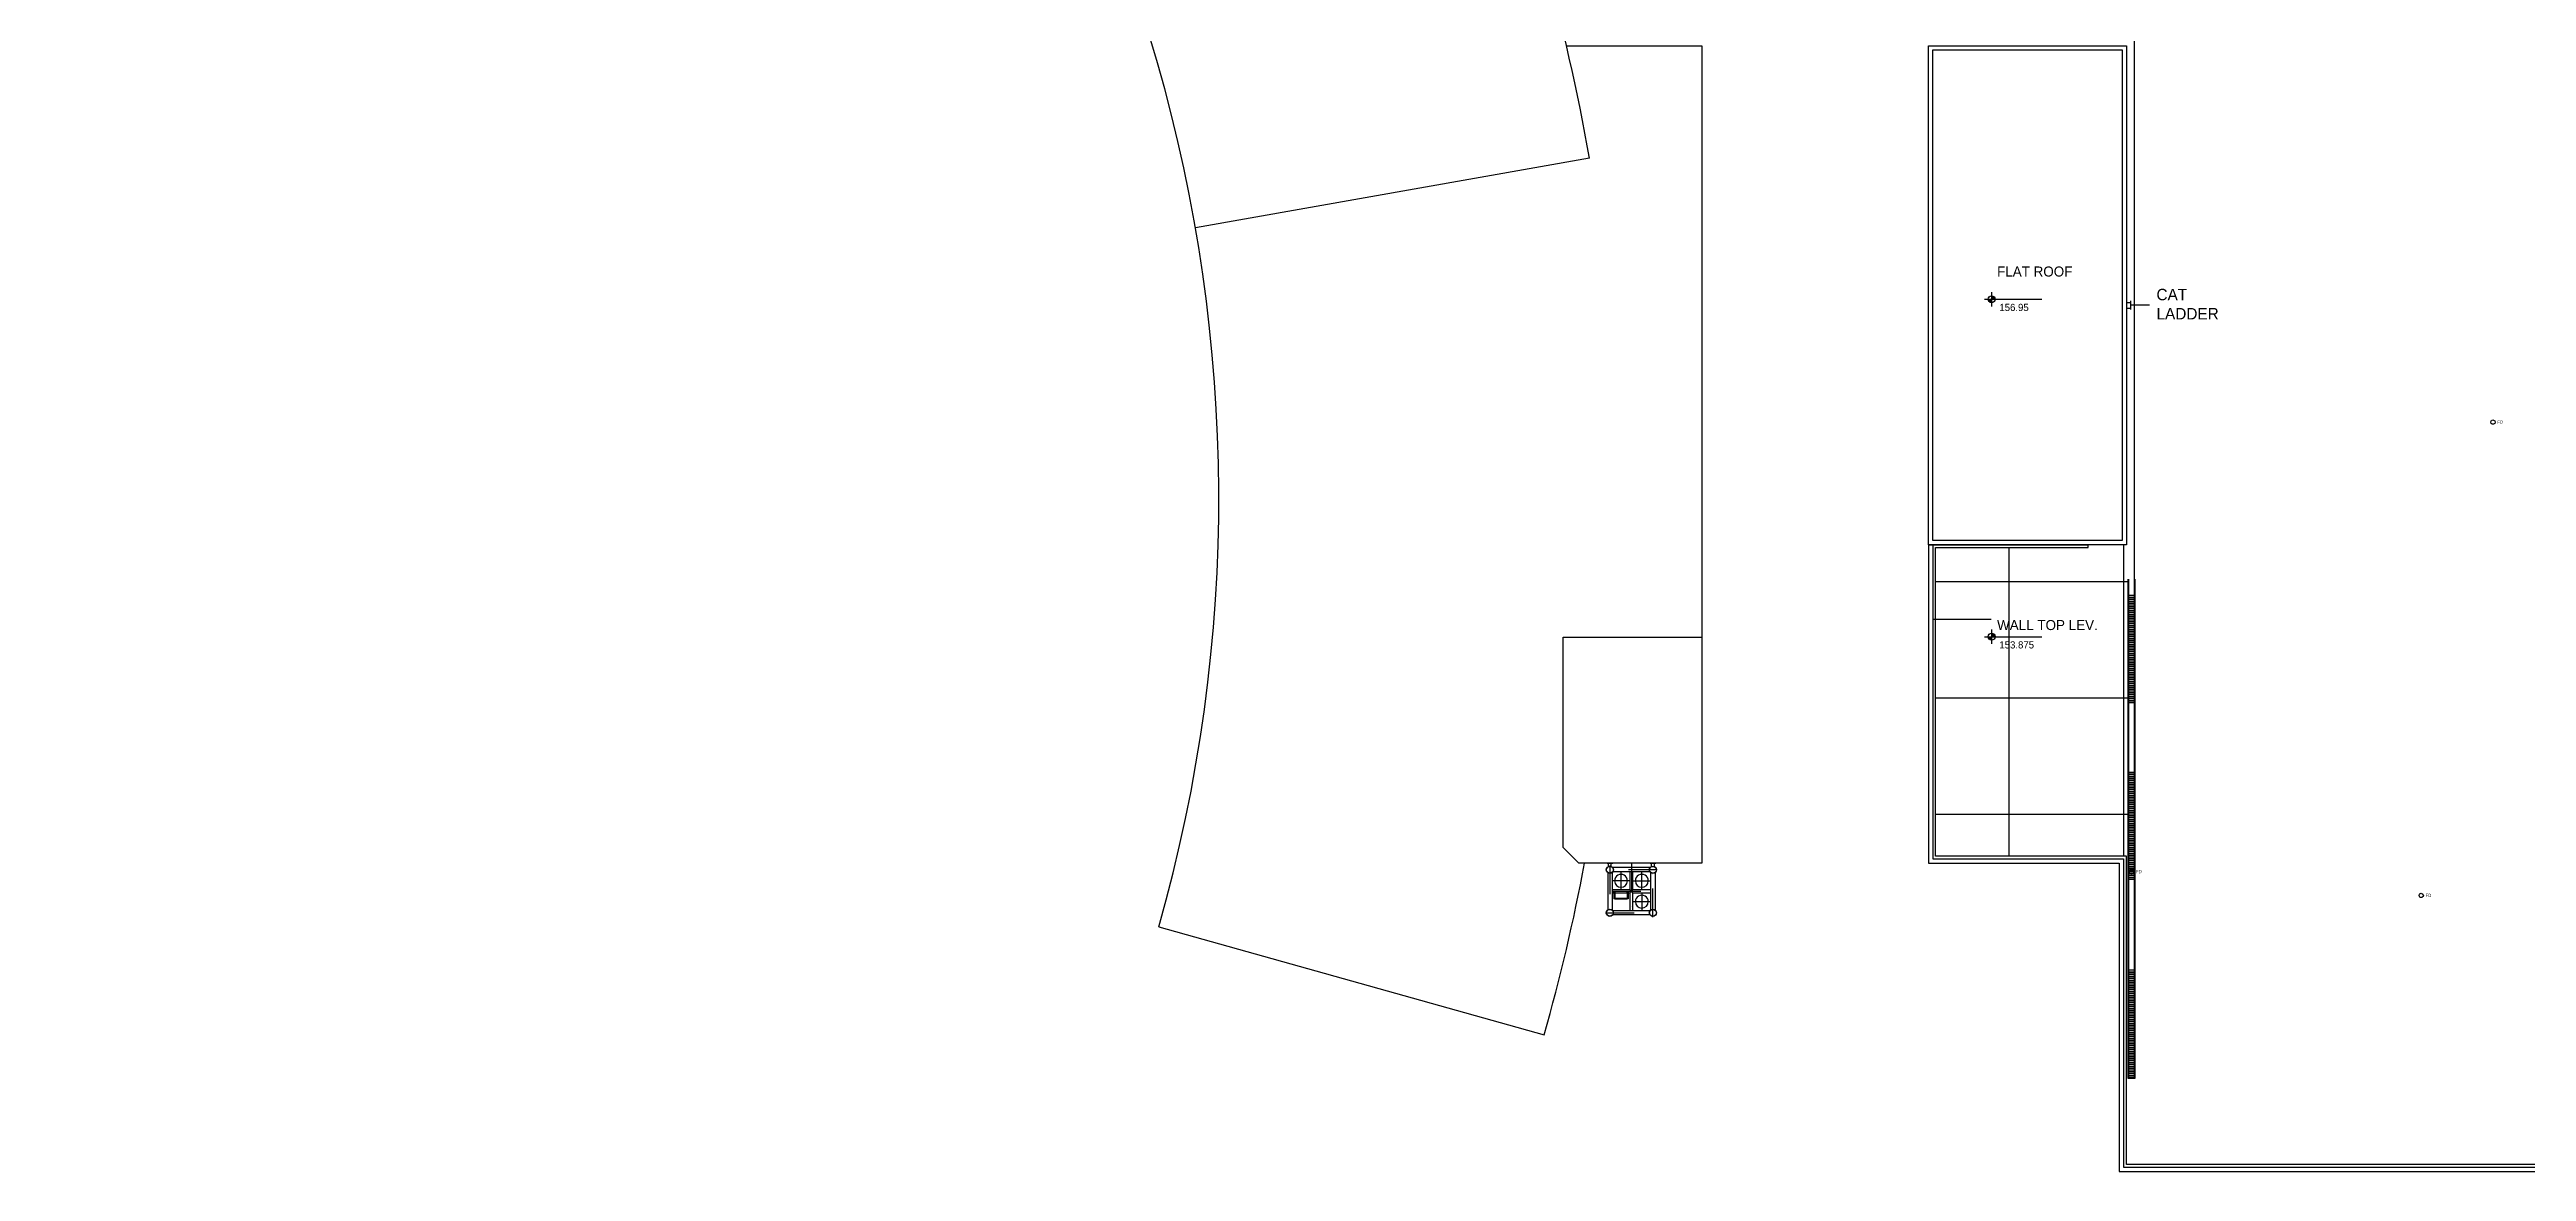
# Model space of a CAD drawing. Header units: millimetres. Extents: x -68474 to 329073, y -131063 to 73864.
# Drawn here: x 13943 to 100294, y -112000 to -72884 of the extents above; entities that cross this region are included whole.
import ezdxf

# ---------------------------------------------------------------- set-up
doc = ezdxf.new("R2010")
doc.units = ezdxf.units.MM
doc.header["$LTSCALE"] = 2000
doc.header["$MEASUREMENT"] = 0
doc.linetypes.add('s4157A$0$DASHDOT', pattern=[1, 0.5, -0.25, 0, -0.25])
for name, color, linetype in [('AR-WALL', 137, 'Continuous'), ('PDR51', 4, 'Continuous'), ('s5157a$0$25', 7, 'Continuous')]:
    doc.layers.add(name, color=color, linetype=linetype)
doc.styles.add('s5157a$0$STANDARD', font='txt')

# ---------------------------------------------------------------- blocks, each defined once
blk = doc.blocks.new('*U3')
at = {"layer": 's5157a$0$25', "linetype": 'Continuous'}
for points in [[(81529, -81589), (81564, -81674), (81649, -81589)], [(81649, -81709), (81649, -81589), (81564, -81674)], [(81649, -81469), (81649, -81589), (81733, -81504)], [(81769, -81589), (81733, -81504), (81649, -81589)]]:
    blk.add_solid(points, dxfattribs=at)

msp = doc.modelspace()

# ---------------------------------------------------------------- linework, layer by layer
at = {"layer": 'AR-WALL', "linetype": 'Continuous'}
for p, q in [((67629.3, -76676.4), (53891.2, -79098.8)), ((79450.4, -90150), (85015.2, -90150)), ((82250.2, -90245), (82250.4, -101005)), ((86250.1, -90150), (86250.3, -101005)), ((79695.4, -91430.5), (86400.2, -91430.5)), ((79695.4, -95484.4), (86400.2, -95484.4)), ((79695.4, -99538.3), (86400.2, -99538.3)), ((68440.5, -101250), (68240.5, -101250)), ((68240.5, -101250), (68240.5, -101256)), ((68240.5, -101256), (68440.5, -101256)), ((68265.5, -101581), (68265.5, -102881)), ((68290.5, -101366.4), (68290.5, -101256)), ((68390.5, -101366.4), (68390.5, -101256)), ((68415.5, -101581), (68415.5, -102881)), ((68440.5, -101256), (68440.5, -101250)), ((69740.5, -101406), (68440.5, -101406)), ((69740.5, -101556), (68440.5, -101556)), ((69040.5, -101556), (69040.5, -102181)), ((69140.5, -102181), (69140.5, -101556)), ((69940.5, -101250), (69740.5, -101250)), ((69740.5, -101250), (69740.5, -101256)), ((69740.5, -101256), (69940.5, -101256)), ((69765.5, -102881), (69765.5, -101581)), ((69790.5, -101366.4), (69790.5, -101256)), ((69890.5, -101366.4), (69890.5, -101256)), ((69915.5, -101581), (69915.5, -102881)), ((69940.5, -101256), (69940.5, -101250)), ((69040.5, -102181), (68415.5, -102181)), ((68415.5, -102281), (69040.5, -102281)), ((68536, -102281), (68458, -102281)), ((68458, -102281), (68458, -102287)), ((68458, -102287), (68536, -102287)), ((68519, -102287), (68475, -102287)), ((68475, -102287), (68475, -102312)), ((68475, -102312), (68519, -102312)), ((68478, -102312), (68478, -102481)), ((68513.2, -102491), (68942.8, -102491)), ((68516, -102312), (68516, -102481)), ((68516, -102471), (68940, -102471)), ((68519, -102312), (68519, -102287)), ((68536, -102287), (68536, -102281)), ((68998, -102281), (68920, -102281)), ((68920, -102281), (68920, -102287)), ((68920, -102287), (68998, -102287)), ((68981, -102287), (68937, -102287)), ((68937, -102287), (68937, -102312)), ((68937, -102312), (68981, -102312)), ((68940, -102312), (68940, -102481)), ((68978, -102312), (68978, -102481)), ((68981, -102312), (68981, -102287)), ((68998, -102287), (68998, -102281)), ((69090.5, -102231), (69040.5, -102181)), ((69090.5, -102231), (69040.5, -102281)), ((69040.5, -102281), (69040.5, -102906)), ((69140.5, -102181), (69090.5, -102231)), ((69140.5, -102281), (69090.5, -102231)), ((69765.5, -102181), (69140.5, -102181)), ((69140.5, -102281), (69765.5, -102281)), ((69140.5, -102906), (69140.5, -102281)), ((52615.6, -103475), (66050.1, -107232.3)), ((68440.5, -102906), (69740.5, -102906)), ((69740.5, -103056), (68440.5, -103056))]:
    msp.add_line(p, q, dxfattribs=at)
at = {"layer": 'AR-WALL'}
for p, q in [((81398.6, -81588.8), (83398.6, -81588.8)), ((81648.6, -81338.8), (81648.6, -81838.8)), ((86345.2, -81699.6), (86495.2, -81699.6)), ((86345.2, -81699.6), (86495.2, -81699.6)), ((86345.2, -81899.6), (86495.2, -81899.6)), ((86345.2, -81899.6), (86495.2, -81899.6)), ((86492.9, -81789.4), (87150.4, -81789.4)), ((86492.9, -81789.4), (87150.4, -81789.4)), ((86495.2, -81649.6), (86495.2, -81949.6)), ((86495.2, -81649.6), (86495.2, -81949.6)), ((81633.5, -92752.1), (79600.4, -92752.1)), ((81648.6, -93104.6), (81648.6, -93604.6)), ((81398.6, -93354.6), (83398.6, -93354.6))]:
    msp.add_line(p, q, dxfattribs=at)
at = {"layer": 'AR-WALL', "linetype": 's4157A$0$DASHDOT'}
for p, q in [((69990.5, -101481), (68190.5, -101481)), ((68340.5, -101331), (68340.5, -103131)), ((69040.5, -101868.5), (68415.5, -101868.5)), ((68728, -102181), (68728, -101556)), ((69090.5, -101250), (69090.5, -102906)), ((69140.5, -101868.5), (69765.5, -101868.5)), ((69453, -102181), (69453, -101556)), ((69840.5, -103131), (69840.5, -101331)), ((68415.5, -102231), (69765.5, -102231)), ((69140.5, -102593.5), (69765.5, -102593.5)), ((69453, -102281), (69453, -102906)), ((68190.5, -102981), (69990.5, -102981))]:
    msp.add_line(p, q, dxfattribs=at)
at = {"layer": 'AR-WALL', "linetype": 'Continuous'}
for points in [[(66824.1, -72749.8), (71550.2, -72749.8), (71550.2, -101250), (67262.8, -101250), (66716.9, -100704.1), (66716.9, -93374.8), (71550.2, -93374.8)], [(79450.4, -90150), (79450.4, -101250), (86100.2, -101250), (86100.2, -112000), (103567.5, -112000)], [(103245.1, -111755), (86345.2, -111755), (86345.2, -101005), (79695.4, -101005), (79695.4, -90245), (85015.2, -90245), (85015.2, -90150), (79600.4, -90150), (79600.4, -101100), (86250.2, -101100), (86250.2, -111850), (103369.8, -111850)]]:
    msp.add_lwpolyline(points, dxfattribs=at)
at = {"layer": 'AR-WALL'}
for points in [[(79450.2, -72750), (86345.2, -72750), (86345.2, -90150), (79450.2, -90150)], [(79600.2, -72900), (86195.2, -72900), (86195.2, -90000), (79600.2, -90000)]]:
    msp.add_lwpolyline(points, close=True, dxfattribs=at)
for centre in [(81648.6, -81588.8), (81648.6, -93354.6)]:
    msp.add_circle(centre, 120, dxfattribs=at)
at = {"layer": 'AR-WALL', "linetype": 'Continuous'}
for radius, start, end in [(68655, 44.207792, 175.833381), (54705, 344.112911, 175.886728), (68655, 9.9167, 33.666589), (68655, 344.1663, 349.297317)]:
    msp.add_arc((0.1, -88499.9), radius, start, end, dxfattribs=at)
for centre, major_axis, start_param, end_param in [((68340.5, -101481), (-88.4, 88.4), 3.9269908, 10.2101761), ((68340.5, -101481), (-84.1, 84.1), 3.9269908, 10.2101761), ((68728, -101868.5), (159.1, 159.1), 5.4977871, 8.6393798), ((68728, -101868.5), (159.1, 159.1), 2.3561945, 5.4977871), ((69453, -101868.5), (159.1, 159.1), 5.4977871, 8.6393798), ((69453, -101868.5), (159.1, 159.1), 2.3561945, 5.4977871), ((69840.5, -101481), (-88.4, 88.4), 3.9269908, 10.2101761), ((69840.5, -101481), (84.1, 84.1), 5.497787143782112, 11.7809724509617), ((68497, -102481), (-13.4, 13.4), 3.9269908, 10.2101761), ((68959, -102481), (-13.4, 13.4), 3.9269908, 10.2101761), ((69453, -102593.5), (159.1, 159.1), 5.4977871, 8.6393798), ((69453, -102593.5), (159.1, 159.1), 2.3561945, 5.4977871), ((68340.5, -102981), (-84.1, 84.1), 3.9269908, 10.2101761), ((68340.5, -102981), (88.4, 88.4), 5.497787143782017, 11.7809724509616), ((69840.5, -102981), (84.1, 84.1), 5.497787143782122, 11.78097245096171), ((69840.5, -102981), (88.4, 88.4), 5.497787143782017, 11.7809724509616)]:
    msp.add_ellipse(centre, major_axis=major_axis, ratio=1, start_param=start_param, end_param=end_param, dxfattribs=at)
for points in [[(81648.6, -93234.6), (81648.6, -93354.6), (81733.4, -93269.7)], [(81528.6, -93354.6), (81563.7, -93439.4), (81648.6, -93354.6)], [(81648.6, -93474.6), (81648.6, -93354.6), (81563.7, -93439.4)], [(81768.6, -93354.6), (81733.4, -93269.7), (81648.6, -93354.6)]]:
    msp.add_solid(points, dxfattribs=at)
at = {"layer": 'PDR51'}
msp.add_line((86625.2, -91352.7), (86625.2, -51400), dxfattribs=at)
at = {"layer": 'PDR51', "linetype": 'Continuous'}
for points in [[(86400.2, -91350.5), (86400.2, -108750), (86650.2, -108750), (86650.2, -91350.5)], [(86425.2, -91350.5), (86425.2, -108725), (86625.2, -108725), (86625.2, -91350.5)]]:
    msp.add_lwpolyline(points, dxfattribs=at)
for points in [[(86425.2, -91913), (86625.2, -91913), (86625.2, -91988), (86425.2, -91988)], [(86425.2, -91913), (86625.2, -91913), (86625.2, -91988), (86425.2, -91988)], [(86425.2, -91988), (86625.2, -91988), (86625.2, -92063), (86425.2, -92063)], [(86425.2, -91988), (86625.2, -91988), (86625.2, -92063), (86425.2, -92063)], [(86425.2, -92063), (86625.2, -92063), (86625.2, -92138), (86425.2, -92138)], [(86425.2, -92063), (86625.2, -92063), (86625.2, -92138), (86425.2, -92138)], [(86425.2, -92138), (86625.2, -92138), (86625.2, -92213), (86425.2, -92213)], [(86425.2, -92138), (86625.2, -92138), (86625.2, -92213), (86425.2, -92213)], [(86425.2, -92213), (86625.2, -92213), (86625.2, -92288), (86425.2, -92288)], [(86425.2, -92213), (86625.2, -92213), (86625.2, -92288), (86425.2, -92288)], [(86425.2, -92288), (86625.2, -92288), (86625.2, -92363), (86425.2, -92363)], [(86425.2, -92288), (86625.2, -92288), (86625.2, -92363), (86425.2, -92363)], [(86425.2, -92363), (86625.2, -92363), (86625.2, -92438), (86425.2, -92438)], [(86425.2, -92363), (86625.2, -92363), (86625.2, -92438), (86425.2, -92438)], [(86425.2, -92438), (86625.2, -92438), (86625.2, -92513), (86425.2, -92513)], [(86425.2, -92438), (86625.2, -92438), (86625.2, -92513), (86425.2, -92513)], [(86425.2, -92513), (86625.2, -92513), (86625.2, -92588), (86425.2, -92588)], [(86425.2, -92513), (86625.2, -92513), (86625.2, -92588), (86425.2, -92588)], [(86425.2, -92588), (86625.2, -92588), (86625.2, -92663), (86425.2, -92663)], [(86425.2, -92588), (86625.2, -92588), (86625.2, -92663), (86425.2, -92663)], [(86425.2, -92663), (86625.2, -92663), (86625.2, -92738), (86425.2, -92738)], [(86425.2, -92663), (86625.2, -92663), (86625.2, -92738), (86425.2, -92738)], [(86425.2, -92738), (86625.2, -92738), (86625.2, -92813), (86425.2, -92813)], [(86425.2, -92738), (86625.2, -92738), (86625.2, -92813), (86425.2, -92813)], [(86425.2, -92813), (86625.2, -92813), (86625.2, -92888), (86425.2, -92888)], [(86425.2, -92813), (86625.2, -92813), (86625.2, -92888), (86425.2, -92888)], [(86425.2, -92888), (86625.2, -92888), (86625.2, -92963), (86425.2, -92963)], [(86425.2, -92888), (86625.2, -92888), (86625.2, -92963), (86425.2, -92963)], [(86425.2, -92963), (86625.2, -92963), (86625.2, -93038), (86425.2, -93038)], [(86425.2, -92963), (86625.2, -92963), (86625.2, -93038), (86425.2, -93038)], [(86425.2, -93038), (86625.2, -93038), (86625.2, -93113), (86425.2, -93113)], [(86425.2, -93038), (86625.2, -93038), (86625.2, -93113), (86425.2, -93113)], [(86425.2, -93113), (86625.2, -93113), (86625.2, -93188), (86425.2, -93188)], [(86425.2, -93113), (86625.2, -93113), (86625.2, -93188), (86425.2, -93188)], [(86425.2, -93188), (86625.2, -93188), (86625.2, -93263), (86425.2, -93263)], [(86425.2, -93188), (86625.2, -93188), (86625.2, -93263), (86425.2, -93263)], [(86425.2, -93263), (86625.2, -93263), (86625.2, -93338), (86425.2, -93338)], [(86425.2, -93263), (86625.2, -93263), (86625.2, -93338), (86425.2, -93338)], [(86425.2, -93338), (86625.2, -93338), (86625.2, -93413), (86425.2, -93413)], [(86425.2, -93338), (86625.2, -93338), (86625.2, -93413), (86425.2, -93413)], [(86425.2, -93413), (86625.2, -93413), (86625.2, -93488), (86425.2, -93488)], [(86425.2, -93488), (86625.2, -93488), (86625.2, -93563), (86425.2, -93563)], [(86425.2, -93563), (86625.2, -93563), (86625.2, -93638), (86425.2, -93638)], [(86425.2, -93638), (86625.2, -93638), (86625.2, -93713), (86425.2, -93713)], [(86425.2, -93713), (86625.2, -93713), (86625.2, -93788), (86425.2, -93788)], [(86425.2, -93788), (86625.2, -93788), (86625.2, -93863), (86425.2, -93863)], [(86425.2, -93863), (86625.2, -93863), (86625.2, -93938), (86425.2, -93938)], [(86425.2, -93938), (86625.2, -93938), (86625.2, -94013), (86425.2, -94013)], [(86425.2, -94013), (86625.2, -94013), (86625.2, -94088), (86425.2, -94088)], [(86425.2, -94088), (86625.2, -94088), (86625.2, -94163), (86425.2, -94163)], [(86425.2, -94163), (86625.2, -94163), (86625.2, -94238), (86425.2, -94238)], [(86425.2, -94238), (86625.2, -94238), (86625.2, -94313), (86425.2, -94313)], [(86425.2, -94313), (86625.2, -94313), (86625.2, -94388), (86425.2, -94388)], [(86425.2, -94388), (86625.2, -94388), (86625.2, -94463), (86425.2, -94463)], [(86425.2, -94463), (86625.2, -94463), (86625.2, -94538), (86425.2, -94538)], [(86425.2, -94538), (86625.2, -94538), (86625.2, -94613), (86425.2, -94613)], [(86425.2, -94613), (86625.2, -94613), (86625.2, -94688), (86425.2, -94688)], [(86425.2, -94688), (86625.2, -94688), (86625.2, -94763), (86425.2, -94763)], [(86425.2, -94763), (86625.2, -94763), (86625.2, -94838), (86425.2, -94838)], [(86425.2, -94838), (86625.2, -94838), (86625.2, -94913), (86425.2, -94913)], [(86425.2, -94913), (86625.2, -94913), (86625.2, -94988), (86425.2, -94988)], [(86425.2, -94988), (86625.2, -94988), (86625.2, -95063), (86425.2, -95063)], [(86425.2, -95063), (86625.2, -95063), (86625.2, -95138), (86425.2, -95138)], [(86425.2, -95138), (86625.2, -95138), (86625.2, -95213), (86425.2, -95213)], [(86425.2, -95213), (86625.2, -95213), (86625.2, -95288), (86425.2, -95288)], [(86425.2, -95288), (86625.2, -95288), (86625.2, -95363), (86425.2, -95363)], [(86425.2, -95363), (86625.2, -95363), (86625.2, -95438), (86425.2, -95438)], [(86425.2, -95438), (86625.2, -95438), (86625.2, -95513), (86425.2, -95513)], [(86425.2, -95513), (86625.2, -95513), (86625.2, -95588), (86425.2, -95588)], [(86425.2, -95588), (86625.2, -95588), (86625.2, -95663), (86425.2, -95663)], [(86425.2, -98075), (86625.2, -98075), (86625.2, -98150), (86425.2, -98150)], [(86425.2, -98150), (86625.2, -98150), (86625.2, -98225), (86425.2, -98225)], [(86425.2, -98225), (86625.2, -98225), (86625.2, -98300), (86425.2, -98300)], [(86425.2, -98300), (86625.2, -98300), (86625.2, -98375), (86425.2, -98375)], [(86425.2, -98375), (86625.2, -98375), (86625.2, -98450), (86425.2, -98450)], [(86425.2, -98450), (86625.2, -98450), (86625.2, -98525), (86425.2, -98525)], [(86425.2, -98525), (86625.2, -98525), (86625.2, -98600), (86425.2, -98600)], [(86425.2, -98600), (86625.2, -98600), (86625.2, -98675), (86425.2, -98675)], [(86425.2, -98675), (86625.2, -98675), (86625.2, -98750), (86425.2, -98750)], [(86425.2, -98750), (86625.2, -98750), (86625.2, -98825), (86425.2, -98825)], [(86425.2, -98825), (86625.2, -98825), (86625.2, -98900), (86425.2, -98900)], [(86425.2, -98900), (86625.2, -98900), (86625.2, -98975), (86425.2, -98975)], [(86425.2, -98975), (86625.2, -98975), (86625.2, -99050), (86425.2, -99050)], [(86425.2, -99050), (86625.2, -99050), (86625.2, -99125), (86425.2, -99125)], [(86425.2, -99125), (86625.2, -99125), (86625.2, -99200), (86425.2, -99200)], [(86425.2, -99200), (86625.2, -99200), (86625.2, -99275), (86425.2, -99275)], [(86425.2, -99275), (86625.2, -99275), (86625.2, -99350), (86425.2, -99350)], [(86425.2, -99350), (86625.2, -99350), (86625.2, -99425), (86425.2, -99425)], [(86425.2, -99425), (86625.2, -99425), (86625.2, -99500), (86425.2, -99500)], [(86425.2, -99500), (86625.2, -99500), (86625.2, -99575), (86425.2, -99575)], [(86425.2, -99575), (86625.2, -99575), (86625.2, -99650), (86425.2, -99650)], [(86425.2, -99650), (86625.2, -99650), (86625.2, -99725), (86425.2, -99725)], [(86425.2, -99725), (86625.2, -99725), (86625.2, -99800), (86425.2, -99800)], [(86425.2, -99800), (86625.2, -99800), (86625.2, -99875), (86425.2, -99875)], [(86425.2, -99875), (86625.2, -99875), (86625.2, -99950), (86425.2, -99950)], [(86425.2, -99950), (86625.2, -99950), (86625.2, -100025), (86425.2, -100025)], [(86425.2, -100025), (86625.2, -100025), (86625.2, -100100), (86425.2, -100100)], [(86425.2, -100100), (86625.2, -100100), (86625.2, -100175), (86425.2, -100175)], [(86425.2, -100175), (86625.2, -100175), (86625.2, -100250), (86425.2, -100250)], [(86425.2, -100250), (86625.2, -100250), (86625.2, -100325), (86425.2, -100325)], [(86425.2, -100325), (86625.2, -100325), (86625.2, -100400), (86425.2, -100400)], [(86425.2, -100400), (86625.2, -100400), (86625.2, -100475), (86425.2, -100475)], [(86425.2, -100475), (86625.2, -100475), (86625.2, -100550), (86425.2, -100550)], [(86425.2, -100550), (86625.2, -100550), (86625.2, -100625), (86425.2, -100625)], [(86425.2, -100625), (86625.2, -100625), (86625.2, -100700), (86425.2, -100700)], [(86425.2, -100700), (86625.2, -100700), (86625.2, -100775), (86425.2, -100775)], [(86425.2, -100775), (86625.2, -100775), (86625.2, -100850), (86425.2, -100850)], [(86425.2, -100850), (86625.2, -100850), (86625.2, -100925), (86425.2, -100925)], [(86425.2, -100925), (86625.2, -100925), (86625.2, -101000), (86425.2, -101000)], [(86425.2, -101000), (86625.2, -101000), (86625.2, -101075), (86425.2, -101075)], [(86425.2, -101075), (86625.2, -101075), (86625.2, -101150), (86425.2, -101150)], [(86425.2, -101150), (86625.2, -101150), (86625.2, -101225), (86425.2, -101225)], [(86425.2, -101225), (86625.2, -101225), (86625.2, -101300), (86425.2, -101300)], [(86425.2, -101300), (86625.2, -101300), (86625.2, -101375), (86425.2, -101375)], [(86425.2, -101375), (86625.2, -101375), (86625.2, -101450), (86425.2, -101450)], [(86425.2, -101450), (86625.2, -101450), (86625.2, -101525), (86425.2, -101525)], [(86425.2, -101525), (86625.2, -101525), (86625.2, -101600), (86425.2, -101600)], [(86425.2, -101600), (86625.2, -101600), (86625.2, -101675), (86425.2, -101675)], [(86425.2, -101675), (86625.2, -101675), (86625.2, -101750), (86425.2, -101750)], [(86425.2, -101750), (86625.2, -101750), (86625.2, -101825), (86425.2, -101825)], [(86425.2, -104975), (86625.2, -104975), (86625.2, -105050), (86425.2, -105050)], [(86425.2, -105050), (86625.2, -105050), (86625.2, -105125), (86425.2, -105125)], [(86425.2, -105125), (86625.2, -105125), (86625.2, -105200), (86425.2, -105200)], [(86425.2, -105200), (86625.2, -105200), (86625.2, -105275), (86425.2, -105275)], [(86425.2, -105275), (86625.2, -105275), (86625.2, -105350), (86425.2, -105350)], [(86425.2, -105350), (86625.2, -105350), (86625.2, -105425), (86425.2, -105425)], [(86425.2, -105425), (86625.2, -105425), (86625.2, -105500), (86425.2, -105500)], [(86425.2, -105500), (86625.2, -105500), (86625.2, -105575), (86425.2, -105575)], [(86425.2, -105575), (86625.2, -105575), (86625.2, -105650), (86425.2, -105650)], [(86425.2, -105650), (86625.2, -105650), (86625.2, -105725), (86425.2, -105725)], [(86425.2, -105725), (86625.2, -105725), (86625.2, -105800), (86425.2, -105800)], [(86425.2, -105800), (86625.2, -105800), (86625.2, -105875), (86425.2, -105875)], [(86425.2, -105875), (86625.2, -105875), (86625.2, -105950), (86425.2, -105950)], [(86425.2, -105950), (86625.2, -105950), (86625.2, -106025), (86425.2, -106025)], [(86425.2, -106025), (86625.2, -106025), (86625.2, -106100), (86425.2, -106100)], [(86425.2, -106100), (86625.2, -106100), (86625.2, -106175), (86425.2, -106175)], [(86425.2, -106175), (86625.2, -106175), (86625.2, -106250), (86425.2, -106250)], [(86425.2, -106250), (86625.2, -106250), (86625.2, -106325), (86425.2, -106325)], [(86425.2, -106325), (86625.2, -106325), (86625.2, -106400), (86425.2, -106400)], [(86425.2, -106400), (86625.2, -106400), (86625.2, -106475), (86425.2, -106475)], [(86425.2, -106475), (86625.2, -106475), (86625.2, -106550), (86425.2, -106550)], [(86425.2, -106550), (86625.2, -106550), (86625.2, -106625), (86425.2, -106625)], [(86425.2, -106625), (86625.2, -106625), (86625.2, -106700), (86425.2, -106700)], [(86425.2, -106700), (86625.2, -106700), (86625.2, -106775), (86425.2, -106775)], [(86425.2, -106775), (86625.2, -106775), (86625.2, -106850), (86425.2, -106850)], [(86425.2, -106850), (86625.2, -106850), (86625.2, -106925), (86425.2, -106925)], [(86425.2, -106925), (86625.2, -106925), (86625.2, -107000), (86425.2, -107000)], [(86425.2, -107000), (86625.2, -107000), (86625.2, -107075), (86425.2, -107075)], [(86425.2, -107075), (86625.2, -107075), (86625.2, -107150), (86425.2, -107150)], [(86425.2, -107150), (86625.2, -107150), (86625.2, -107225), (86425.2, -107225)], [(86425.2, -107225), (86625.2, -107225), (86625.2, -107300), (86425.2, -107300)], [(86425.2, -107300), (86625.2, -107300), (86625.2, -107375), (86425.2, -107375)], [(86425.2, -107375), (86625.2, -107375), (86625.2, -107450), (86425.2, -107450)], [(86425.2, -107450), (86625.2, -107450), (86625.2, -107525), (86425.2, -107525)], [(86425.2, -107525), (86625.2, -107525), (86625.2, -107600), (86425.2, -107600)], [(86425.2, -107600), (86625.2, -107600), (86625.2, -107675), (86425.2, -107675)], [(86425.2, -107675), (86625.2, -107675), (86625.2, -107750), (86425.2, -107750)], [(86425.2, -107750), (86625.2, -107750), (86625.2, -107825), (86425.2, -107825)], [(86425.2, -107825), (86625.2, -107825), (86625.2, -107900), (86425.2, -107900)], [(86425.2, -107900), (86625.2, -107900), (86625.2, -107975), (86425.2, -107975)], [(86425.2, -107975), (86625.2, -107975), (86625.2, -108050), (86425.2, -108050)], [(86425.2, -108050), (86625.2, -108050), (86625.2, -108125), (86425.2, -108125)], [(86425.2, -108125), (86625.2, -108125), (86625.2, -108200), (86425.2, -108200)], [(86425.2, -108200), (86625.2, -108200), (86625.2, -108275), (86425.2, -108275)], [(86425.2, -108275), (86625.2, -108275), (86625.2, -108350), (86425.2, -108350)], [(86425.2, -108350), (86625.2, -108350), (86625.2, -108425), (86425.2, -108425)], [(86425.2, -108425), (86625.2, -108425), (86625.2, -108500), (86425.2, -108500)], [(86425.2, -108500), (86625.2, -108500), (86625.2, -108575), (86425.2, -108575)], [(86425.2, -108575), (86625.2, -108575), (86625.2, -108650), (86425.2, -108650)], [(86425.2, -108650), (86625.2, -108650), (86625.2, -108725), (86425.2, -108725)]]:
    msp.add_lwpolyline(points, close=True, dxfattribs=at)
for centre in [(99125, -85874.9), (86530.5, -101545.6), (96625.1, -102374.9)]:
    msp.add_ellipse(centre, major_axis=(53, 53), ratio=1, start_param=5.497787143781951, end_param=11.78097245096154, dxfattribs=at)

# ---------------------------------------------------------------- block references
msp.add_blockref('*U3', (0, 0), dxfattribs=at)

# ---------------------------------------------------------------- texts
at = {"layer": 'AR-WALL', "attachment_point": 1, "style": 's5157a$0$STANDARD'}
for s, insert, char_height, width in [('FLAT ROOF', (81838.2, -80448.4), 350, 8632), ('156.95', (81918.5, -81750), 250, 2602), ('CAT LADDER', (87396, -81227.7), 400, 2266), ('WALL TOP LEV.', (81838.2, -92774.4), 350, 8632), ('153.875', (81918.5, -93515.8), 250, 2602)]:
    msp.add_mtext(s, dxfattribs=dict(at, insert=insert, char_height=char_height, width=width))
at = {"layer": 'PDR51', "linetype": 'Continuous', "style": 's5157a$0$STANDARD', "width": 0.8}
for p in [(99275, -85931.2), (86680.5, -101601.9), (96775.1, -102431.2)]:
    msp.add_text('FD', height=112.5, dxfattribs=at).set_placement(p)

doc.saveas('drawing.dxf')
